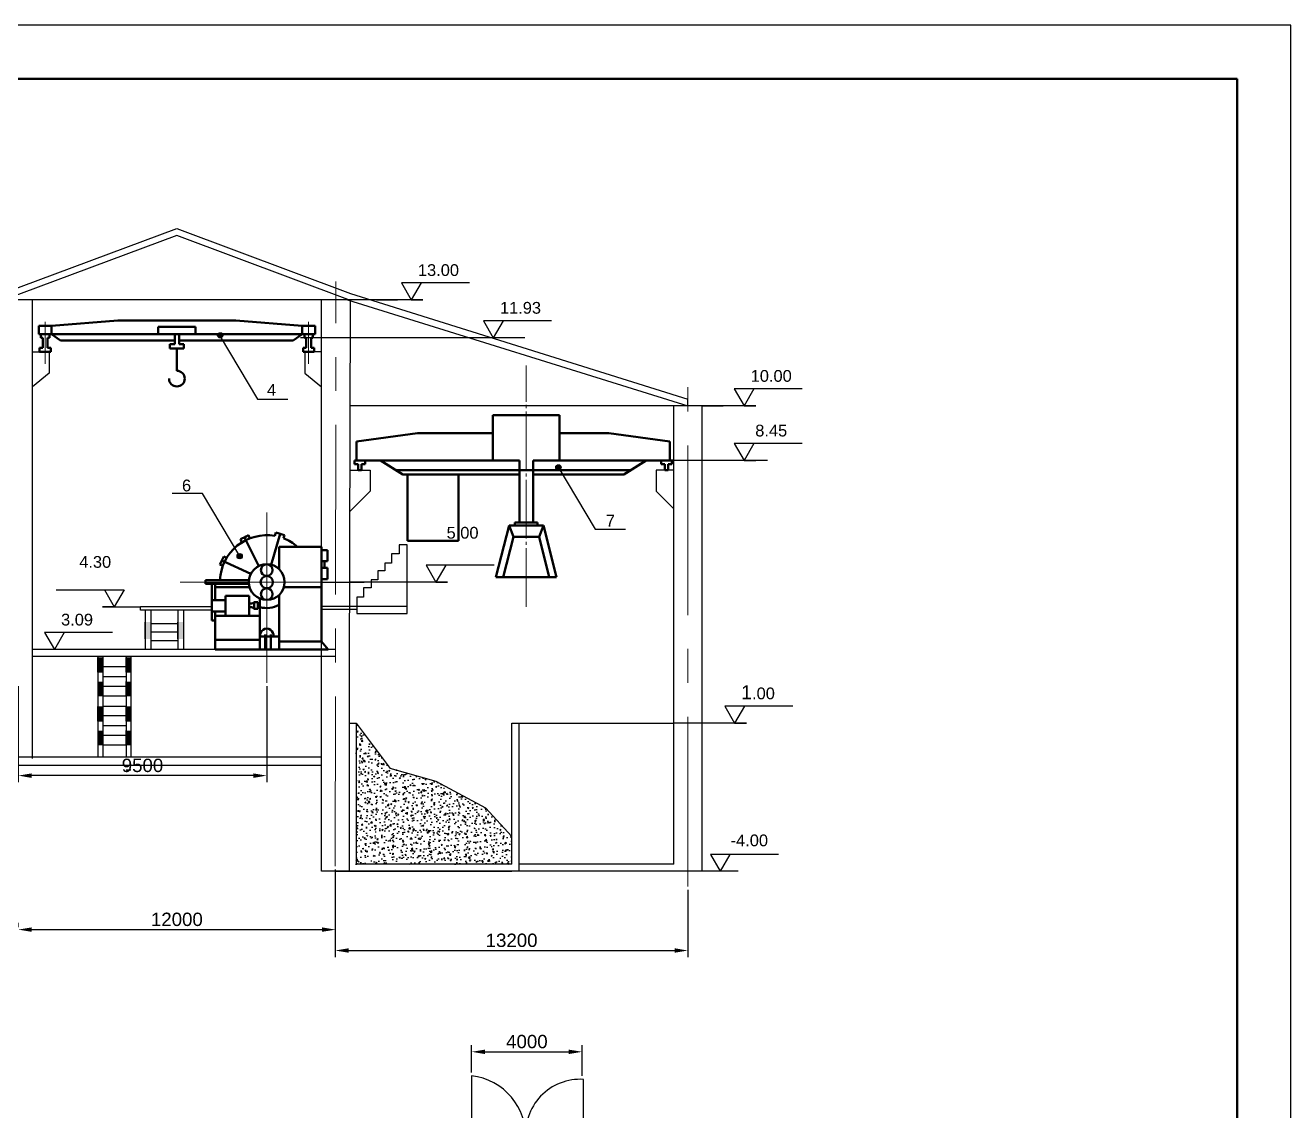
# Model space of a CAD drawing. Header units: millimetres. Extents: x 2316 to 2736, y 1512 to 2106.
# Drawn here: x 2498.6 to 2735.5, y 1903 to 2106.1 of the extents above; entities that cross this region are included whole.
import ezdxf

# ---------------------------------------------------------------- set-up
doc = ezdxf.new("R2010")
doc.units = ezdxf.units.MM
doc.linetypes.add('CENTER', pattern=[50.8, 31.75, -6.35, 6.35, -6.35])
doc.linetypes.add('JIS_08_11', pattern=[12.8, 11, -0.6, 0.6, -0.6])
doc.layers.add('中心线', color=7, linetype='JIS_08_11', lineweight=9)
doc.layers.add('主要设备', color=7, linetype='Continuous', lineweight=50)
doc.layers.add('厂房', color=7, linetype='Continuous')
doc.layers.add('标注', color=7, linetype='Continuous')
doc.styles.get("Standard").update_dxf_attribs({"font": 'arial.ttf'})
doc.dimstyles.new('ISO-25', dxfattribs={"dimtxt": 2.5, "dimasz": 2.5, "dimexe": 1.25, "dimexo": 0.625, "dimtad": 1, "dimtxsty": 'Standard', "dimcen": 2.5, "dimadec": 0, "dimazin": 0, "dimtfac": 1, "dimtmove": 0, "dimatfit": 3, "dimfxl": 1, "dimarcsym": 0})

# ---------------------------------------------------------------- blocks, each defined once
blk = doc.blocks.new('*U2')
at = {"layer": '中心线', "color": 0, "linetype": 'CENTER', "lineweight": 9, "transparency": 16777216}
blk.add_line((-0.09, -70.79), (0.05, 38.6), dxfattribs=at)
blk = doc.blocks.new('*U3')
at = {"layer": '厂房', "color": 0, "linetype": 'CENTER', "lineweight": 9, "transparency": 16777216}
blk.add_line((0, -46.73), (0, 46.73), dxfattribs=at)
blk = doc.blocks.new('*D4')
at = {"layer": 'Defpoints', "color": 0, "transparency": 16777216}
for p in [(2497.28, 1936.7), (2556.68, 1936.84), (2556.68, 1935.84)]:
    blk.add_point(p, dxfattribs=at)
at = {"layer": '标注', "color": 0, "lineweight": -2, "transparency": 16777216}
for p, q in [((2497.28, 1937.33), (2497.28, 1938.09)), ((2499.78, 1936.84), (2554.18, 1936.84)), ((2556.68, 1936.46), (2556.68, 1938.09))]:
    blk.add_line(p, q, dxfattribs=at)
at = {"layer": '标注', "color": 0, "transparency": 16777216}
for points in [[(2499.78, 1937.26), (2499.78, 1936.43), (2497.28, 1936.84)], [(2554.18, 1937.26), (2554.18, 1936.43), (2556.68, 1936.84)]]:
    blk.add_solid(points, dxfattribs=at)
at = {"layer": '标注', "color": 0, "transparency": 16777216, "insert": (2526.98, 1938.75), "char_height": 2.5, "attachment_point": 5}
blk.add_mtext('12000', dxfattribs=at)
blk = doc.blocks.new('*D5')
at = {"layer": 'Defpoints', "color": 0, "transparency": 16777216}
for p in [(2556.64, 1948.73), (2622.68, 1944.91), (2622.68, 1932.93)]:
    blk.add_point(p, dxfattribs=at)
at = {"layer": '标注', "color": 0, "lineweight": -2, "transparency": 16777216}
for p, q in [((2556.64, 1948.1), (2556.64, 1931.68)), ((2622.68, 1944.29), (2622.68, 1931.68)), ((2559.14, 1932.93), (2620.18, 1932.93))]:
    blk.add_line(p, q, dxfattribs=at)
at = {"layer": '标注', "color": 0, "transparency": 16777216}
for points in [[(2559.14, 1933.35), (2559.14, 1932.52), (2556.64, 1932.93)], [(2620.18, 1933.35), (2620.18, 1932.52), (2622.68, 1932.93)]]:
    blk.add_solid(points, dxfattribs=at)
at = {"layer": '标注', "color": 0, "transparency": 16777216, "insert": (2589.66, 1934.83), "char_height": 2.5, "attachment_point": 5}
blk.add_mtext('13200', dxfattribs=at)
blk = doc.blocks.new('*D13')
at = {"layer": 'Defpoints', "color": 0, "transparency": 16777216}
for p in [(2602.86, 1913.98), (2582.18, 1909.49), (2602.86, 1908.83)]:
    blk.add_point(p, dxfattribs=at)
at = {"layer": '标注', "color": 0, "lineweight": -2, "transparency": 16777216}
for p, q in [((2582.18, 1910.11), (2582.18, 1915.23)), ((2602.86, 1909.46), (2602.86, 1915.23)), ((2584.68, 1913.98), (2600.36, 1913.98))]:
    blk.add_line(p, q, dxfattribs=at)
at = {"layer": '标注', "color": 0, "transparency": 16777216}
for points in [[(2584.68, 1914.39), (2584.68, 1913.56), (2582.18, 1913.98)], [(2600.36, 1914.39), (2600.36, 1913.56), (2602.86, 1913.98)]]:
    blk.add_solid(points, dxfattribs=at)
at = {"layer": '标注', "color": 0, "transparency": 16777216, "insert": (2592.52, 1915.88), "char_height": 2.5, "attachment_point": 5}
blk.add_mtext('4000', dxfattribs=at)
blk = doc.blocks.new('*D23')
at = {"layer": 'Defpoints', "color": 0, "transparency": 16777216}
for p in [(2497.28, 1983.03), (2543.81, 1983.03), (2497.28, 1965.66)]:
    blk.add_point(p, dxfattribs=at)
at = {"layer": '标注', "color": 0, "lineweight": -2, "transparency": 16777216}
for p, q in [((2497.28, 1982.4), (2497.28, 1964.41)), ((2543.81, 1982.4), (2543.81, 1964.41)), ((2541.31, 1965.66), (2499.78, 1965.66))]:
    blk.add_line(p, q, dxfattribs=at)
at = {"layer": '标注', "color": 0, "transparency": 16777216}
for points in [[(2499.78, 1966.08), (2499.78, 1965.24), (2497.28, 1965.66)], [(2541.31, 1966.08), (2541.31, 1965.24), (2543.81, 1965.66)]]:
    blk.add_solid(points, dxfattribs=at)
at = {"layer": '标注', "color": 0, "transparency": 16777216, "insert": (2520.54, 1967.56), "char_height": 2.5, "attachment_point": 5}
blk.add_mtext('9500', dxfattribs=at)

msp = doc.modelspace()

# ---------------------------------------------------------------- hatches: boundary and pattern name
at = {"layer": '厂房', "lineweight": -3, "true_color": 0x000000}
for points in [[(2522.119, 1994.399), (2522.119, 1991.231), (2521.063, 1991.231), (2521.063, 1994.399)], [(2528.232, 1994.399), (2528.232, 1991.231), (2527.176, 1991.231), (2527.176, 1994.399)], [(2513.108, 1987.769), (2513.108, 1985.037), (2512.197, 1985.037), (2512.197, 1987.769)], [(2518.38, 1987.769), (2518.38, 1985.037), (2517.47, 1985.037), (2517.47, 1987.769)], [(2513.108, 1983.252), (2513.108, 1980.519), (2512.197, 1980.519), (2512.197, 1983.252)], [(2518.38, 1983.252), (2518.38, 1980.519), (2517.47, 1980.519), (2517.47, 1983.252)], [(2513.108, 1978.595), (2513.108, 1975.862), (2512.197, 1975.862), (2512.197, 1978.595)], [(2518.38, 1978.595), (2518.38, 1975.862), (2517.47, 1975.862), (2517.47, 1978.595)], [(2513.108, 1974.077), (2513.108, 1971.345), (2512.197, 1971.345), (2512.197, 1974.077)], [(2518.38, 1974.077), (2518.38, 1971.345), (2517.47, 1971.345), (2517.47, 1974.077)]]:
    msp.add_hatch(color=18, dxfattribs=at).paths.add_polyline_path(points)
h = msp.add_hatch(dxfattribs=at)
h.set_pattern_fill('AR-CONC', color=18, scale=0.0132, style=0)
h.set_pattern_definition([(50, (2560.5634, 1949.0719), (2.40484, -0.2104), [0.25146, -2.76606]), (355, (2560.5634, 1949.072), (-0.4652, 2.52195), [0.20117, -2.21285]), (100.451, (2560.7638, 1949.0543), (1.93964, 2.31154), [0.21371, -2.35079]), (46.184, (2560.5634, 1949.7424), (3.57824, -0.55496), [0.3772, -4.1491]), (96.636, (2560.8616, 1949.6962), (3.13374, 3.26602), [0.32056, -3.52618]), (351.184, (2560.5634, 1949.7424), (3.13374, 3.266), [0.30175, -3.31927]), (21, (2560.8987, 1949.5748), (2.00132, -1.3499), [0.25146, -2.76606]), (326, (2560.8987, 1949.5748), (0.81579, 2.43128), [0.20117, -2.21285]), (71.4514, (2561.0655, 1949.4623), (2.8171, 1.08138), [0.21371, -2.35079]), (37.5, (2560.5634, 1949.0719), (0.04077, 1.116127), [0, -2.186026, 0, -2.246376, 0, -2.22123]), (7.5, (2560.5634, 1949.0719), (0.88202, 1.322384), [0, -1.28077, 0, -2.135734, 0, -0.846582]), (327.5, (2559.81575, 1949.0719), (1.789796, -0.07562), [0, -0.8382, 0, -2.615184, 0, -3.47015]), (317.5, (2559.4805, 1949.0719), (1.955305, 0.33563), [0, -1.08966, 0, -1.73675, 0, -2.46431])])
h.paths.add_polyline_path([(2584.748, 1959.658), (2575.454, 1964.624), (2566.898, 1967.068), (2560.563, 1975.472), (2560.563, 1949.072), (2589.679, 1949.072), (2589.679, 1954.248)])
at = {"layer": '标注', "lineweight": -3, "true_color": 0x000000}
for points in [[(2535.593, 2048.047, 1), (2534.611, 2048.047, 1)], [(2598.909, 2023.354, 1), (2597.927, 2023.354, 1)], [(2539.232, 2006.728, 1), (2538.249, 2006.728, 1)]]:
    msp.add_hatch(color=18, dxfattribs=at).paths.add_polyline_path(points)

# ---------------------------------------------------------------- linework, layer by layer
for p, q in [((2735.542, 2106.058), (2315.542, 2106.058)), ((2735.542, 1512.058), (2735.542, 2106.058))]:
    msp.add_line(p, q)
at = {"lineweight": 50}
for p, q in [((2725.542, 2096.058), (2340.542, 2096.058)), ((2725.542, 1522.058), (2725.542, 2096.058))]:
    msp.add_line(p, q, dxfattribs=at)
at = {"layer": '中心线', "color": 18, "linetype": 'CENTER', "lineweight": 9, "true_color": 0x000000}
for p, q in [((2502.317, 2042.725), (2502.317, 2050.548)), ((2551.642, 2042.725), (2551.642, 2050.548))]:
    msp.add_line(p, q, dxfattribs=at)
at = {"layer": '中心线'}
msp.add_line((2592.403, 1997.222), (2592.403, 2042.412), dxfattribs=at)
at = {"layer": '中心线', "color": 18, "linetype": 'CENTER', "lineweight": 9, "ltscale": 50, "true_color": 0x000000}
for p, q in [((2543.809, 2014.919), (2543.809, 1983.026)), ((2554.039, 2001.872), (2527.575, 2001.872))]:
    msp.add_line(p, q, dxfattribs=at)
at = {"layer": '主要设备', "color": 18, "lineweight": 50, "true_color": 0x000000}
for p, q in [((2501.109, 2048.236), (2501.109, 2049.832)), ((2501.109, 2049.832), (2502.317, 2049.832)), ((2503.525, 2049.832), (2502.317, 2049.832)), ((2503.525, 2049.832), (2515.95, 2050.831)), ((2503.525, 2048.236), (2503.525, 2049.832)), ((2515.95, 2050.831), (2526.979, 2050.831)), ((2526.979, 2049.646), (2523.49, 2049.646)), ((2523.49, 2049.646), (2523.49, 2048.236)), ((2538.009, 2050.831), (2526.979, 2050.831)), ((2526.979, 2049.646), (2530.469, 2049.646)), ((2530.469, 2049.646), (2530.469, 2048.236)), ((2550.434, 2049.832), (2538.009, 2050.831)), ((2550.434, 2048.236), (2550.434, 2049.832)), ((2550.434, 2049.832), (2551.642, 2049.832)), ((2552.85, 2049.832), (2551.642, 2049.832)), ((2552.85, 2048.236), (2552.85, 2049.832)), ((2501.525, 2048.236), (2501.109, 2048.236)), ((2501.525, 2047.61), (2501.525, 2048.236)), ((2501.525, 2048.236), (2502.317, 2048.236)), ((2501.85, 2047.61), (2501.525, 2047.61)), ((2501.85, 2045.703), (2501.85, 2047.61)), ((2503.109, 2048.236), (2502.317, 2048.236)), ((2502.784, 2045.703), (2502.784, 2047.61)), ((2502.784, 2047.61), (2503.109, 2047.61)), ((2503.109, 2047.61), (2503.109, 2048.236)), ((2503.109, 2048.236), (2503.525, 2048.236)), ((2503.525, 2048.236), (2526.979, 2048.236)), ((2503.525, 2048.236), (2505.199, 2047.076)), ((2526.568, 2048.236), (2526.568, 2046.391)), ((2550.434, 2048.236), (2526.979, 2048.236)), ((2527.391, 2048.236), (2527.391, 2046.391)), ((2550.434, 2048.236), (2548.76, 2047.076)), ((2550.85, 2048.236), (2550.434, 2048.236)), ((2550.85, 2047.61), (2550.85, 2048.236)), ((2550.85, 2048.236), (2551.642, 2048.236)), ((2551.175, 2047.61), (2550.85, 2047.61)), ((2551.175, 2045.703), (2551.175, 2047.61)), ((2552.434, 2048.236), (2551.642, 2048.236)), ((2552.109, 2045.703), (2552.109, 2047.61)), ((2552.109, 2047.61), (2552.434, 2047.61)), ((2552.434, 2047.61), (2552.434, 2048.236)), ((2552.434, 2048.236), (2552.85, 2048.236)), ((2501.85, 2045.703), (2501.282, 2045.703)), ((2501.282, 2045.703), (2501.282, 2044.959)), ((2501.282, 2044.959), (2502.317, 2044.959)), ((2503.352, 2044.959), (2502.317, 2044.959)), ((2502.784, 2045.703), (2503.352, 2045.703)), ((2503.352, 2045.703), (2503.352, 2044.959)), ((2505.199, 2047.076), (2526.568, 2047.076)), ((2526.568, 2046.391), (2525.645, 2046.391)), ((2525.645, 2046.391), (2525.645, 2045.567)), ((2525.645, 2045.567), (2526.979, 2045.567)), ((2528.314, 2045.567), (2526.979, 2045.567)), ((2526.979, 2045.567), (2526.979, 2041.41)), ((2548.76, 2047.076), (2527.391, 2047.076)), ((2527.391, 2046.391), (2528.314, 2046.391)), ((2528.314, 2046.391), (2528.314, 2045.567)), ((2551.175, 2045.703), (2550.607, 2045.703)), ((2550.607, 2045.703), (2550.607, 2044.959)), ((2550.607, 2044.959), (2551.642, 2044.959)), ((2552.677, 2044.959), (2551.642, 2044.959)), ((2552.109, 2045.703), (2552.677, 2045.703)), ((2552.677, 2045.703), (2552.677, 2044.959)), ((2586.149, 2029.753), (2586.149, 2033.11)), ((2586.149, 2033.11), (2596.385, 2033.11)), ((2598.656, 2033.11), (2588.42, 2033.11)), ((2598.656, 2029.753), (2598.656, 2033.11)), ((2560.634, 2028.174), (2572.057, 2029.753)), ((2572.057, 2029.753), (2586.149, 2029.753)), ((2586.149, 2029.753), (2586.149, 2024.642)), ((2607.863, 2029.753), (2598.656, 2029.753)), ((2598.656, 2029.753), (2598.656, 2024.642)), ((2607.863, 2029.753), (2619.286, 2028.174)), ((2560.634, 2024.642), (2560.634, 2028.174)), ((2619.286, 2024.642), (2619.286, 2028.174)), ((2560.259, 2023.945), (2560.259, 2024.642)), ((2560.259, 2024.642), (2561.249, 2024.642)), ((2560.919, 2023.945), (2560.259, 2023.945)), ((2562.239, 2024.642), (2560.634, 2024.642)), ((2560.919, 2022.799), (2560.919, 2023.945)), ((2561.249, 2024.642), (2562.239, 2024.642)), ((2562.239, 2023.945), (2561.579, 2023.945)), ((2561.579, 2022.799), (2561.579, 2023.945)), ((2562.239, 2024.642), (2562.239, 2023.945)), ((2562.239, 2024.642), (2591.117, 2024.642)), ((2565.096, 2024.642), (2569.263, 2021.979)), ((2591.117, 2024.642), (2591.117, 2013.051)), ((2620.039, 2024.642), (2593.689, 2024.642)), ((2593.689, 2024.642), (2593.689, 2013.051)), ((2614.824, 2024.642), (2610.657, 2021.979)), ((2618.671, 2024.642), (2617.681, 2024.642)), ((2617.681, 2024.642), (2617.681, 2023.945)), ((2617.681, 2024.642), (2619.286, 2024.642)), ((2617.681, 2023.945), (2618.341, 2023.945)), ((2618.341, 2022.799), (2618.341, 2023.945)), ((2619.661, 2024.642), (2618.671, 2024.642)), ((2619.001, 2022.799), (2619.001, 2023.945)), ((2619.001, 2023.945), (2619.661, 2023.945)), ((2619.661, 2023.945), (2619.661, 2024.642)), ((2561.249, 2022.799), (2560.919, 2022.799)), ((2561.249, 2022.799), (2561.579, 2022.799)), ((2611.939, 2022.799), (2567.981, 2022.799)), ((2569.263, 2021.979), (2591.117, 2021.979)), ((2570.17, 2009.592), (2570.17, 2021.979)), ((2579.701, 2021.979), (2579.701, 2009.592)), ((2610.657, 2021.979), (2593.689, 2021.979)), ((2618.671, 2022.799), (2618.341, 2022.799)), ((2618.671, 2022.799), (2619.001, 2022.799)), ((2589.183, 2012.461), (2586.721, 2002.764)), ((2592.403, 2012.461), (2589.183, 2012.461)), ((2589.183, 2012.461), (2590.005, 2010.333)), ((2591.117, 2013.051), (2590.277, 2013.051)), ((2590.277, 2013.051), (2590.277, 2012.461)), ((2591.117, 2013.051), (2592.403, 2013.051)), ((2592.403, 2013.051), (2594.529, 2013.051)), ((2592.403, 2012.461), (2595.622, 2012.461)), ((2594.529, 2013.051), (2594.529, 2012.461)), ((2595.622, 2012.461), (2594.8, 2010.333)), ((2595.622, 2012.461), (2598.084, 2002.764)), ((2539.287, 2010.081), (2538.876, 2009.877)), ((2538.876, 2009.877), (2539.158, 2009.308)), ((2539.621, 2010.247), (2539.287, 2010.081)), ((2539.621, 2010.247), (2539.952, 2010.417)), ((2542.335, 2004.872), (2539.621, 2010.247)), ((2539.952, 2010.417), (2540.361, 2010.627)), ((2540.361, 2010.627), (2540.654, 2010.055)), ((2544.631, 2005.112), (2546.307, 2010.911)), ((2545.51, 2011.147), (2545.321, 2010.511)), ((2545.951, 2011.017), (2545.51, 2011.147)), ((2546.307, 2010.911), (2545.951, 2011.017)), ((2546.307, 2010.911), (2546.666, 2010.81)), ((2546.666, 2010.81), (2547.108, 2010.685)), ((2547.108, 2010.685), (2546.934, 2010.067)), ((2579.701, 2009.592), (2570.17, 2009.592)), ((2590.005, 2010.333), (2588.083, 2002.764)), ((2590.005, 2010.333), (2592.403, 2010.333)), ((2594.8, 2010.333), (2592.403, 2010.333)), ((2594.8, 2010.333), (2596.722, 2002.764)), ((2546.135, 2004.273), (2546.135, 2008.495)), ((2554.039, 2008.495), (2546.135, 2008.495)), ((2554.039, 1999.562), (2554.039, 2008.495)), ((2554.039, 2007.866), (2555.182, 2007.866)), ((2555.182, 2007.866), (2555.182, 2005.758)), ((2535.245, 2005.591), (2535.048, 2005.175)), ((2535.048, 2005.175), (2535.586, 2004.921)), ((2535.404, 2005.927), (2535.245, 2005.591)), ((2535.404, 2005.927), (2535.559, 2006.266)), ((2540.836, 2003.399), (2535.404, 2005.927)), ((2535.559, 2006.266), (2535.751, 2006.684)), ((2535.751, 2006.684), (2536.314, 2006.426)), ((2555.182, 2005.758), (2554.039, 2005.758)), ((2555.182, 2004.54), (2554.039, 2004.54)), ((2554.611, 2005.758), (2554.611, 2004.54)), ((2554.611, 2004.54), (2554.611, 2005.758)), ((2555.182, 2002.433), (2555.182, 2004.54)), ((2533.547, 2002.21), (2532.354, 2002.21)), ((2532.354, 2002.21), (2532.354, 2001.872)), ((2533.547, 2002.21), (2540.484, 2002.21)), ((2554.039, 2002.433), (2555.182, 2002.433)), ((2586.721, 2002.764), (2592.403, 2002.764)), ((2598.084, 2002.764), (2592.403, 2002.764)), ((2532.354, 2001.534), (2532.354, 2001.872)), ((2533.547, 2001.534), (2532.354, 2001.534)), ((2533.547, 1998.482), (2533.547, 2001.534)), ((2533.547, 2001.534), (2540.484, 2001.534)), ((2534.122, 1998.482), (2534.122, 2001.534)), ((2540.613, 2000.895), (2534.122, 2000.895)), ((2554.039, 2000.933), (2547.018, 2000.933)), ((2533.547, 1996.377), (2533.547, 1998.482)), ((2533.547, 1998.482), (2536.068, 1998.482)), ((2536.068, 1995.578), (2536.068, 1999.307)), ((2536.068, 1999.307), (2540.537, 1999.307)), ((2540.537, 1999.307), (2540.537, 1995.578)), ((2540.537, 1997.841), (2541.092, 1997.841)), ((2541.092, 1997.841), (2541.425, 1998.148)), ((2541.425, 1998.148), (2542.133, 1998.148)), ((2541.425, 1998.148), (2541.425, 1996.87)), ((2542.133, 1998.148), (2542.133, 1996.87)), ((2542.54, 1989.266), (2542.54, 1998.78)), ((2546.135, 1990.78), (2546.135, 1999.471)), ((2554.039, 1990.78), (2554.039, 1999.562)), ((2536.068, 1996.377), (2533.547, 1996.377)), ((2533.547, 1996.377), (2533.547, 1994.698)), ((2534.122, 1989.266), (2534.122, 1996.377)), ((2542.54, 1995.578), (2534.122, 1995.578)), ((2540.537, 1997.177), (2541.092, 1997.177)), ((2541.092, 1997.177), (2541.425, 1996.87)), ((2541.425, 1996.87), (2542.133, 1996.87)), ((2533.547, 1994.698), (2534.122, 1994.698)), ((2542.54, 1991.07), (2534.122, 1991.07)), ((2546.135, 1991.681), (2542.54, 1991.681)), ((2542.54, 1991.681), (2545.252, 1991.681)), ((2543.512, 1992.064), (2543.512, 1989.266)), ((2544.546, 1991.681), (2544.546, 1992.064)), ((2544.546, 1989.266), (2544.546, 1991.681)), ((2546.135, 1990.78), (2546.135, 1991.681)), ((2554.039, 1990.78), (2546.135, 1990.78)), ((2546.135, 1990.78), (2546.135, 1989.266)), ((2555.328, 1989.266), (2554.039, 1990.78)), ((2555.328, 1989.266), (2534.122, 1989.266))]:
    msp.add_line(p, q, dxfattribs=at)
for centre, radius in [((2543.809, 2001.872), 3.343), ((2543.809, 2004.122), 1.092), ((2543.809, 2001.872), 1.158), ((2543.809, 1999.622), 1.092)]:
    msp.add_circle(centre, radius, dxfattribs=at)
for centre, radius, start, end in [((2526.979, 2039.944), 1.466, 180, 90), ((2543.809, 2001.872), 8.771, 80.07529, 177.79376), ((2543.809, 2001.872), 8.771, 49.03325, 69.13074), ((2543.809, 2001.872), 4.858, 254.85774, 298.60039), ((2543.809, 1991.911), 1.269, 349.57789, 190.42211)]:
    msp.add_arc(centre, radius, start, end, dxfattribs=at)
at = {"layer": '厂房', "color": 18, "lineweight": -3, "true_color": 0x000000}
for p, q in [((2494.639, 2055.992), (2526.979, 2068.028)), ((2526.979, 2066.708), (2494.639, 2054.672)), ((2526.979, 2068.028), (2559.492, 2055.855)), ((2559.489, 2054.577), (2526.979, 2066.708)), ((2499.919, 2054.672), (2494.639, 2054.672)), ((2563.279, 2054.672), (2499.919, 2054.672)), ((2499.919, 1968.872), (2499.919, 2054.672)), ((2554.039, 1984.419), (2554.039, 2054.672)), ((2558.957, 2054.672), (2622.679, 2034.872)), ((2559.319, 1984.419), (2559.489, 2054.577)), ((2559.492, 2055.855), (2622.679, 2036.08)), ((2499.919, 2044.959), (2503.036, 2044.959)), ((2503.036, 2044.959), (2503.036, 2040.981)), ((2554.039, 2044.959), (2550.923, 2044.959)), ((2550.923, 2044.959), (2550.923, 2040.981)), ((2503.036, 2040.981), (2499.919, 2038.4)), ((2550.923, 2040.981), (2554.039, 2038.4)), ((2622.679, 2034.872), (2622.679, 2036.08)), ((2625.319, 2034.872), (2559.319, 2034.872)), ((2620.039, 1949.072), (2620.039, 2034.872)), ((2625.319, 1947.752), (2625.319, 2034.872)), ((2625.319, 2034.872), (2629.279, 2034.872)), ((2559.319, 2022.799), (2563.179, 2022.799)), ((2563.179, 2022.799), (2563.179, 2018.896)), ((2620.039, 2022.799), (2616.741, 2022.799)), ((2616.741, 2022.799), (2616.741, 2018.896)), ((2563.179, 2018.896), (2559.319, 2015.005)), ((2616.741, 2018.896), (2620.039, 2015.571)), ((2568.616, 2007.133), (2567.139, 2007.133)), ((2567.139, 2007.133), (2567.139, 2005.409)), ((2570.093, 2008.858), (2568.616, 2008.858)), ((2568.616, 2008.858), (2568.616, 2007.133)), ((2570.093, 1995.988), (2570.093, 2008.858)), ((2567.139, 2005.409), (2565.928, 2005.409)), ((2565.928, 2005.409), (2565.928, 2003.95)), ((2564.603, 2002.271), (2563.381, 2002.271)), ((2563.381, 2002.271), (2563.381, 2000.769)), ((2565.928, 2003.95), (2564.603, 2003.95)), ((2564.603, 2003.95), (2564.603, 2002.271)), ((2563.381, 2000.769), (2561.954, 2000.769)), ((2561.954, 2000.769), (2561.954, 1999.065)), ((2560.672, 1999.065), (2560.672, 1996.715)), ((2561.954, 1999.065), (2560.672, 1999.065)), ((2533.547, 1997.252), (2520.166, 1997.252)), ((2533.547, 1996.592), (2520.166, 1996.592)), ((2521.063, 1996.592), (2521.063, 1989.266)), ((2522.119, 1996.592), (2522.119, 1989.266)), ((2527.176, 1996.592), (2527.176, 1989.266)), ((2528.232, 1996.592), (2528.232, 1989.266)), ((2554.039, 1997.365), (2570.093, 1997.365)), ((2560.672, 1996.715), (2554.039, 1996.715)), ((2560.672, 1996.715), (2560.672, 1995.988)), ((2560.672, 1995.988), (2570.093, 1995.988)), ((2521.063, 1991.231), (2521.063, 1994.399)), ((2522.119, 1994.399), (2522.119, 1991.231)), ((2527.176, 1994.075), (2522.119, 1994.075)), ((2527.176, 1991.231), (2527.176, 1994.399)), ((2528.232, 1994.399), (2528.232, 1991.231)), ((2527.176, 1992.491), (2522.119, 1992.491)), ((2527.176, 1990.907), (2522.119, 1990.907)), ((2556.679, 1989.266), (2499.919, 1989.266)), ((2503.798, 1989.266), (2499.919, 1989.266)), ((2556.679, 1987.946), (2499.919, 1987.946)), ((2512.197, 1987.946), (2512.197, 1978.771)), ((2512.197, 1985.037), (2512.197, 1987.769)), ((2513.108, 1987.946), (2513.108, 1985.037)), ((2513.108, 1987.769), (2513.108, 1985.037)), ((2517.47, 1986.016), (2513.108, 1986.016)), ((2517.47, 1987.946), (2517.47, 1985.037)), ((2517.47, 1985.037), (2517.47, 1987.769)), ((2518.38, 1987.946), (2518.38, 1985.037)), ((2518.38, 1987.769), (2518.38, 1985.037)), ((2513.108, 1985.037), (2512.197, 1985.037)), ((2513.108, 1985.037), (2512.197, 1985.037)), ((2513.108, 1985.037), (2513.108, 1978.771)), ((2517.47, 1984.163), (2513.108, 1984.163)), ((2513.108, 1983.252), (2513.108, 1980.519)), ((2517.47, 1985.037), (2517.47, 1978.595)), ((2518.38, 1985.037), (2517.47, 1985.037)), ((2518.38, 1985.037), (2517.47, 1985.037)), ((2517.47, 1980.519), (2517.47, 1983.252)), ((2518.38, 1985.037), (2518.38, 1978.595)), ((2518.38, 1983.252), (2518.38, 1980.519)), ((2554.039, 1947.752), (2554.039, 1984.419)), ((2559.319, 1947.752), (2559.319, 1984.419)), ((2517.47, 1982.341), (2513.108, 1982.341)), ((2512.197, 1978.771), (2512.197, 1969.085)), ((2512.197, 1975.862), (2512.197, 1978.595)), ((2517.47, 1980.519), (2513.108, 1980.519)), ((2513.108, 1978.771), (2513.108, 1975.862)), ((2513.108, 1978.595), (2513.108, 1975.862)), ((2517.47, 1978.595), (2513.108, 1978.595)), ((2517.47, 1978.771), (2517.47, 1975.862)), ((2517.47, 1975.862), (2517.47, 1978.595)), ((2518.38, 1978.771), (2518.38, 1975.862)), ((2518.38, 1978.595), (2518.38, 1975.862)), ((2517.47, 1976.842), (2513.108, 1976.842)), ((2513.108, 1975.862), (2512.197, 1975.862)), ((2513.108, 1975.862), (2512.197, 1975.862)), ((2513.108, 1975.862), (2513.108, 1969.085)), ((2517.47, 1974.988), (2513.108, 1974.988)), ((2513.108, 1974.077), (2513.108, 1971.345)), ((2517.47, 1975.862), (2517.47, 1969.085)), ((2518.38, 1975.862), (2517.47, 1975.862)), ((2518.38, 1975.862), (2517.47, 1975.862)), ((2517.47, 1971.345), (2517.47, 1974.077)), ((2518.38, 1975.862), (2518.38, 1969.085)), ((2518.38, 1974.077), (2518.38, 1971.345)), ((2559.319, 1975.472), (2560.563, 1975.472)), ((2560.563, 1975.472), (2560.563, 1949.072)), ((2560.563, 1975.472), (2566.948, 1967.002)), ((2589.679, 1974.152), (2589.679, 1975.472)), ((2589.679, 1949.072), (2589.679, 1975.472)), ((2589.679, 1975.472), (2620.039, 1975.472)), ((2589.679, 1949.072), (2589.679, 1974.152)), ((2590.999, 1975.472), (2590.999, 1947.752)), ((2517.47, 1973.166), (2513.108, 1973.166)), ((2554.039, 1969.085), (2420.496, 1969.085)), ((2517.47, 1971.345), (2513.108, 1971.345)), ((2554.039, 1967.552), (2429.315, 1967.552)), ((2518.38, 1966.688), (2517.47, 1966.688)), ((2566.875, 1967.075), (2575.454, 1964.624)), ((2575.454, 1964.624), (2584.748, 1959.658)), ((2584.748, 1959.658), (2589.684, 1954.243)), ((2590.999, 1947.752), (2554.039, 1947.752)), ((2556.679, 1947.752), (2589.679, 1947.752)), ((2589.679, 1949.072), (2560.563, 1949.072)), ((2620.039, 1949.072), (2590.999, 1949.072)), ((2625.319, 1947.752), (2590.999, 1947.752)), ((2582.178, 1909.487), (2582.178, 1894.813)), ((2603.151, 1894.813), (2603.151, 1908.819))]:
    msp.add_line(p, q, dxfattribs=at)
at = {"layer": '厂房', "color": 18, "true_color": 0x000000}
for p, q in [((2554.039, 2001.872), (2559.935, 2001.872)), ((2559.935, 2001.872), (2562.026, 2001.872))]:
    msp.add_line(p, q, dxfattribs=at)
at = {"layer": '厂房'}
msp.add_line((2520.166, 1996.592), (2520.166, 1997.252), dxfattribs=at)
at = {"layer": '厂房', "color": 18, "lineweight": -3, "true_color": 0x000000}
for centre, radius, start, end in [((2580.844, 1898.078), 11.487, 356.88204, 83.33054), ((2602.531, 1898.561), 10.277, 86.54262, 186.1882)]:
    msp.add_arc(centre, radius, start, end, dxfattribs=at)
at = {"layer": '厂房', "color": 18, "lineweight": 25, "true_color": 0x000000}
for p in [(2535.341, 2048.448), (2535.341, 2048.448), (2598.657, 2023.755), (2598.657, 2023.755)]:
    msp.add_point(p, dxfattribs=at)
at = {"layer": '厂房', "color": 18, "lineweight": -3, "true_color": 0x000000}
for p in [(2535.341, 2048.448), (2535.341, 2048.448), (2598.657, 2023.755), (2598.657, 2023.755)]:
    msp.add_point(p, dxfattribs=at)
at = {"layer": '标注', "color": 18, "true_color": 0x000000}
for p, q in [((2581.773, 2057.845), (2569.038, 2057.845)), ((2569.038, 2057.845), (2570.87, 2054.672)), ((2572.702, 2057.845), (2570.87, 2054.672)), ((2573.062, 2054.672), (2559.489, 2054.672)), ((2570.87, 2054.672), (2573.062, 2054.672)), ((2597.137, 2050.783), (2584.401, 2050.783)), ((2584.401, 2050.783), (2586.233, 2047.61)), ((2588.065, 2050.783), (2586.233, 2047.61)), ((2535.091, 2047.848), (2542.103, 2036.096)), ((2592.137, 2047.61), (2550.139, 2047.61)), ((2644.084, 2038.045), (2631.348, 2038.045)), ((2631.348, 2038.045), (2633.18, 2034.872)), ((2635.012, 2038.045), (2633.18, 2034.872)), ((2542.103, 2036.096), (2547.758, 2036.096)), ((2635.373, 2034.872), (2621.799, 2034.872)), ((2633.18, 2034.872), (2635.373, 2034.872)), ((2644.084, 2027.815), (2631.348, 2027.815)), ((2631.348, 2027.815), (2633.18, 2024.642)), ((2635.012, 2027.815), (2633.18, 2024.642)), ((2598.293, 2023.534), (2605.305, 2011.782)), ((2637.565, 2024.642), (2620.039, 2024.642)), ((2633.18, 2024.642), (2635.373, 2024.642)), ((2531.77, 2018.477), (2526.115, 2018.477)), ((2538.783, 2006.726), (2531.77, 2018.477)), ((2605.305, 2011.782), (2610.96, 2011.782)), ((2586.394, 2005.045), (2573.659, 2005.045)), ((2573.659, 2005.045), (2575.491, 2001.872)), ((2577.323, 2005.045), (2575.491, 2001.872)), ((2504.363, 2000.425), (2517.099, 2000.425)), ((2513.435, 2000.425), (2515.267, 1997.252)), ((2517.099, 2000.425), (2515.267, 1997.252)), ((2577.683, 2001.872), (2559.337, 2001.872)), ((2575.491, 2001.872), (2577.683, 2001.872)), ((2515.267, 1997.252), (2513.075, 1997.252)), ((2513.075, 1997.252), (2520.166, 1997.252)), ((2514.954, 1992.439), (2502.218, 1992.439)), ((2502.218, 1992.439), (2504.051, 1989.266)), ((2505.883, 1992.439), (2504.051, 1989.266)), ((2642.324, 1978.645), (2629.588, 1978.645)), ((2629.588, 1978.645), (2631.42, 1975.472)), ((2633.252, 1978.645), (2631.42, 1975.472)), ((2633.613, 1975.472), (2620.039, 1975.472)), ((2631.42, 1975.472), (2633.613, 1975.472)), ((2639.616, 1950.925), (2626.881, 1950.925)), ((2626.881, 1950.925), (2628.713, 1947.752)), ((2630.545, 1950.925), (2628.713, 1947.752)), ((2632.106, 1947.752), (2625.319, 1947.752))]:
    msp.add_line(p, q, dxfattribs=at)
at = {"layer": '标注', "color": 18, "lineweight": -3, "true_color": 0x000000}
msp.add_line((2564.329, 2054.672), (2568.289, 2054.672), dxfattribs=at)
for centre in [(2535.102, 2048.047), (2598.418, 2023.354), (2538.741, 2006.728)]:
    msp.add_circle(centre, 0.491, dxfattribs=at)

# ---------------------------------------------------------------- block references
at = {"layer": '中心线', "linetype": 'CENTER', "lineweight": 9}
msp.add_blockref('*U2', (2556.722, 2019.522), dxfattribs=at)
at = {"layer": '厂房', "linetype": 'CENTER', "lineweight": 9}
msp.add_blockref('*U3', (2622.679, 1991.642), dxfattribs=at)

# ---------------------------------------------------------------- texts
at = {"layer": '标注', "color": 18, "true_color": 0x000000, "char_height": 2.2, "attachment_point": 1}
for s, insert, width in [('13.00', (2572.116, 2061.356), 5.12017), ('11.93', (2587.479, 2054.294), 5.12017), ('10.00', (2634.426, 2041.556), 5.12017), ('4', (2543.849, 2038.942), 5.12017), (' 8.45', (2634.426, 2031.326), 18.30783), ('6', (2527.939, 2021.051), 5.12017), ('7', (2607.296, 2014.462), 5.12017), ('{\\H1.2x; }5.00', (2577.484, 2012.203), 5.12017), (' 4.30', (2508.696, 2006.749), 5.12017), ('3.09', (2505.297, 1995.95), 5.12017), ('{\\H1.2x;1}.00', (2632.631, 1982.585), 7.5398), ('{\\H1.2x; }-4.00', (2629.645, 1954.641), 8.86436)]:
    msp.add_mtext(s, dxfattribs=dict(at, insert=insert, width=width))

# ---------------------------------------------------------------- dimensions: what is measured, and where the dimension line sits
at = {"layer": '标注'}
for base, p1, p2, text, picture, middle in [((2497.279, 1965.66), (2543.809, 1983.026), (2497.279, 1983.026), '9500', '*D23', (2520.544, 1967.561)), ((2622.679, 1932.932), (2556.636, 1948.728), (2622.679, 1944.912), '13200', '*D5', (2589.658, 1934.835)), ((2602.856, 1913.975), (2582.178, 1909.487), (2602.856, 1908.833), '4000', '*D13', (2592.517, 1915.877))]:
    dim = msp.add_linear_dim(base=base, p1=p1, p2=p2, text=text, dimstyle='ISO-25', dxfattribs=at)
    dim.commit()
    dim.dimension.update_dxf_attribs({"geometry": picture, "text_midpoint": middle})
dim = msp.add_linear_dim(base=(2556.679, 1936.845), p1=(2497.279, 1936.703), p2=(2556.679, 1935.839), text='12000', dimstyle='ISO-25', dxfattribs=at)
dim.commit()
dim.dimension.update_dxf_attribs({"geometry": '*D4', "text_midpoint": (2526.979, 1936.845), "dimtype": 160})

doc.saveas('drawing.dxf')
